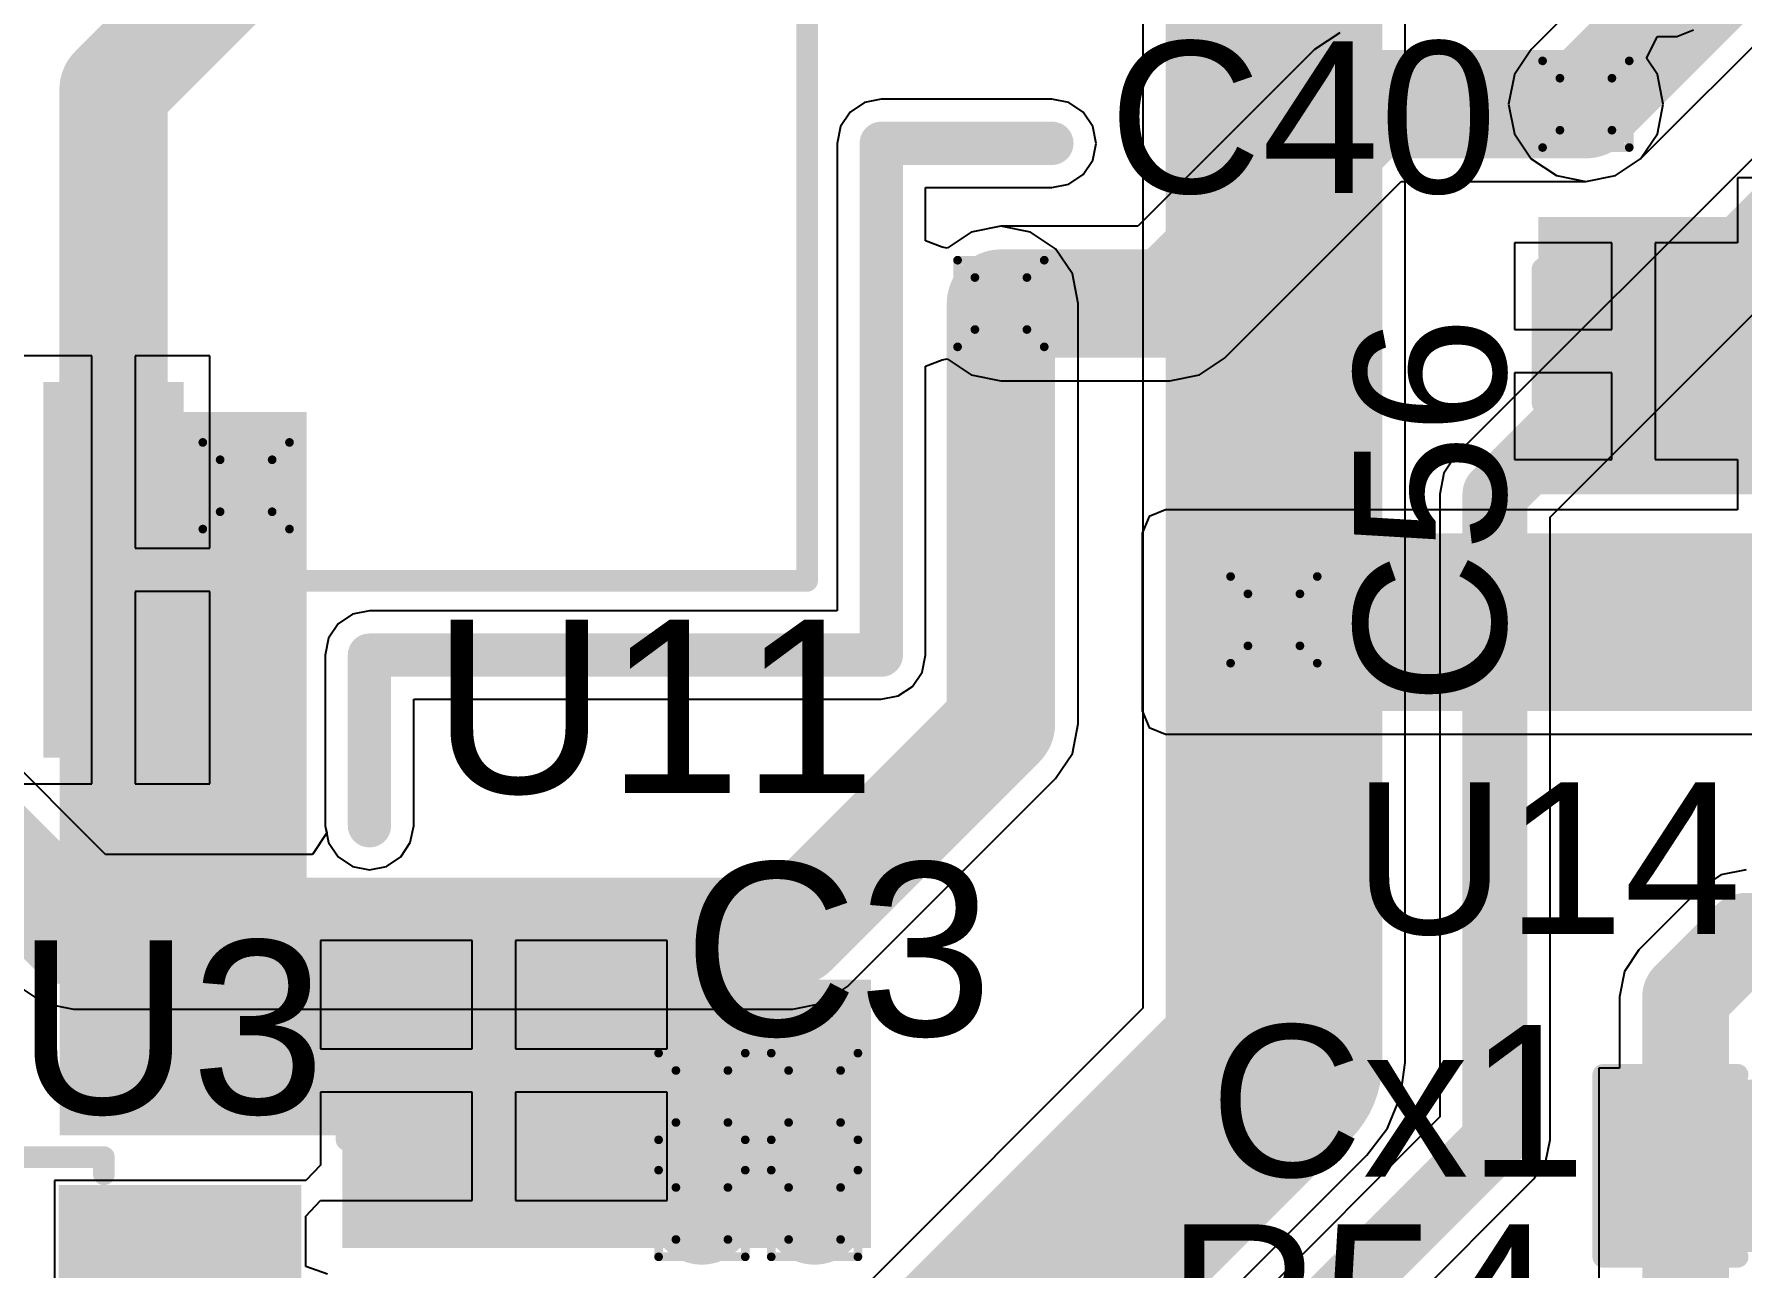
# Model space of a CAD drawing. Header units: inches. Extents: x -0.3 to 9.9, y -0.4 to 5.
# Drawn here: x 1.0019 to 1.396, y 0.6325 to 0.9172 of the extents above; entities that cross this region are included whole.
import ezdxf

# ---------------------------------------------------------------- set-up
doc = ezdxf.new("R2010")
doc.units = ezdxf.units.IN
doc.header["$MEASUREMENT"] = 0
for name, color, linetype in [('Bottom Layer', 5, 'Continuous'), ('Bottom Solder', 6, 'Continuous'), ('Drill Drawing', 1, 'Continuous'), ('Keep-Out Layer', 6, 'Continuous'), ('Top Layer', 1, 'Continuous'), ('Top Overlay', 2, 'Continuous'), ('Top Paste', 8, 'Continuous'), ('Top Solder', 216, 'Continuous'), ('Via Holes', 16, 'Continuous')]:
    doc.layers.add(name, color=color, linetype=linetype)
doc.styles.add('Arial', font='', dxfattribs={"height": 0.2})
doc.styles.get('Arial').set_extended_font_data('Arial')

# ---------------------------------------------------------------- blocks, each defined once
blk = doc.blocks.new('C___0603_5')
at = {"layer": 'Top Layer'}
for points in [[(-0.015, 0.0175), (-0.015, -0.0175), (-0.045, -0.0175), (-0.045, 0.0175)], [(0.045, 0.0175), (0.045, -0.0175), (0.015, -0.0175), (0.015, 0.0175)]]:
    blk.add_hatch(color=1, dxfattribs=at).paths.add_polyline_path(points)
at = {"layer": 'Top Paste'}
for points in [[(-0.015, 0.0175), (-0.015, -0.0175), (-0.045, -0.0175), (-0.045, 0.0175)], [(0.045, 0.0175), (0.045, -0.0175), (0.015, -0.0175), (0.015, 0.0175)]]:
    blk.add_hatch(color=8, dxfattribs=at).paths.add_polyline_path(points)
at = {"layer": 'Top Solder'}
for points in [[(-0.01264, 0.01986), (-0.01264, -0.01986), (-0.04736, -0.01986), (-0.04736, 0.01986)], [(0.04736, 0.01986), (0.04736, -0.01986), (0.01264, -0.01986), (0.01264, 0.01986)]]:
    blk.add_hatch(color=216, dxfattribs=at).paths.add_polyline_path(points)
at = {"layer": 'Top Overlay', "const_width": 0.005}
for points in [[(-0.049, 0.021), (-0.049, -0.021)], [(-0.049, 0.021), (-0.018, 0.021)], [(0.018, 0.021), (0.049, 0.021)], [(0.049, 0.021), (0.049, -0.021)], [(-0.049, -0.021), (-0.018, -0.021)], [(0.018, -0.021), (0.049, -0.021)]]:
    blk.add_lwpolyline(points, dxfattribs=at)
at = {"layer": 'Top Overlay', "const_width": 0.0025}
for points in [[(-0.05025, 0.021, 1), (-0.04775, 0.021, 1)], [(-0.05025, 0.021, 1), (-0.04775, 0.021, 1)], [(-0.01925, 0.021, 1), (-0.01675, 0.021, 1)], [(0.01675, 0.021, 1), (0.01925, 0.021, 1)], [(0.04775, 0.021, 1), (0.05025, 0.021, 1)], [(0.04775, 0.021, 1), (0.05025, 0.021, 1)], [(-0.05025, -0.021, 1), (-0.04775, -0.021, 1)], [(-0.05025, -0.021, 1), (-0.04775, -0.021, 1)], [(-0.01925, -0.021, 1), (-0.01675, -0.021, 1)], [(0.01675, -0.021, 1), (0.01925, -0.021, 1)], [(0.04775, -0.021, 1), (0.05025, -0.021, 1)], [(0.04775, -0.021, 1), (0.05025, -0.021, 1)]]:
    blk.add_lwpolyline(points, format="xyb", close=True, dxfattribs=at)
blk = doc.blocks.new('C___0603_28')
at = {"layer": 'Top Layer'}
for points in [[(-0.015, 0.0175), (-0.015, -0.0175), (-0.045, -0.0175), (-0.045, 0.0175)], [(0.045, 0.0175), (0.045, -0.0175), (0.015, -0.0175), (0.015, 0.0175)]]:
    blk.add_hatch(color=1, dxfattribs=at).paths.add_polyline_path(points)
at = {"layer": 'Top Paste'}
for points in [[(-0.015, 0.0175), (-0.015, -0.0175), (-0.045, -0.0175), (-0.045, 0.0175)], [(0.045, 0.0175), (0.045, -0.0175), (0.015, -0.0175), (0.015, 0.0175)]]:
    blk.add_hatch(color=8, dxfattribs=at).paths.add_polyline_path(points)
at = {"layer": 'Top Solder'}
for points in [[(-0.01264, 0.01986), (-0.01264, -0.01986), (-0.04736, -0.01986), (-0.04736, 0.01986)], [(0.04736, 0.01986), (0.04736, -0.01986), (0.01264, -0.01986), (0.01264, 0.01986)]]:
    blk.add_hatch(color=216, dxfattribs=at).paths.add_polyline_path(points)
at = {"layer": 'Top Overlay', "const_width": 0.005}
for points in [[(-0.049, 0.021), (-0.049, -0.021)], [(-0.018, 0.021), (-0.049, 0.021)], [(0.049, 0.021), (0.018, 0.021)], [(0.049, 0.021), (0.049, -0.021)], [(-0.018, -0.021), (-0.049, -0.021)], [(0.049, -0.021), (0.018, -0.021)]]:
    blk.add_lwpolyline(points, dxfattribs=at)
at = {"layer": 'Top Overlay', "const_width": 0.0025}
for points in [[(-0.05025, 0.021, 1), (-0.04775, 0.021, 1)], [(-0.05025, 0.021, 1), (-0.04775, 0.021, 1)], [(-0.01925, 0.021, 1), (-0.01675, 0.021, 1)], [(0.01675, 0.021, 1), (0.01925, 0.021, 1)], [(0.04775, 0.021, 1), (0.05025, 0.021, 1)], [(0.04775, 0.021, 1), (0.05025, 0.021, 1)], [(-0.05025, -0.021, 1), (-0.04775, -0.021, 1)], [(-0.05025, -0.021, 1), (-0.04775, -0.021, 1)], [(-0.01925, -0.021, 1), (-0.01675, -0.021, 1)], [(0.01675, -0.021, 1), (0.01925, -0.021, 1)], [(0.04775, -0.021, 1), (0.05025, -0.021, 1)], [(0.04775, -0.021, 1), (0.05025, -0.021, 1)]]:
    blk.add_lwpolyline(points, format="xyb", close=True, dxfattribs=at)
blk = doc.blocks.new('SIM7000A_35')
at = {"layer": 'Top Layer'}
blk.add_hatch(color=1, dxfattribs=at).paths.add_polyline_path([(-0.51181, -0.30276), (-0.43307, -0.30276), (-0.43307, -0.32717), (-0.51181, -0.32717)])
at = {"layer": 'Top Paste'}
blk.add_hatch(color=8, dxfattribs=at).paths.add_polyline_path([(-0.51181, -0.30276), (-0.43307, -0.30276), (-0.43307, -0.32717), (-0.51181, -0.32717)])
at = {"layer": 'Top Solder'}
blk.add_hatch(color=216, dxfattribs=at).paths.add_polyline_path([(-0.51581, -0.29876), (-0.42907, -0.29876), (-0.42907, -0.33117), (-0.51581, -0.33117)])
at = {"layer": 'Keep-Out Layer', "const_width": 0.01}
for points in [[(-0.5315, -0.37402), (-0.49213, -0.37402)], [(-0.49213, -0.37402), (-0.49213, -0.49213)], [(-0.49213, -0.49213), (-0.37402, -0.49213)], [(-0.37402, -0.49213), (-0.37402, -0.5315)]]:
    blk.add_lwpolyline(points, dxfattribs=at)
at = {"layer": 'Keep-Out Layer', "const_width": 0.005}
for points in [[(-0.534, -0.37402, 1), (-0.529, -0.37402, 1)], [(-0.49463, -0.37402, 1), (-0.48963, -0.37402, 1)], [(-0.49463, -0.37402, 1), (-0.48963, -0.37402, 1)], [(-0.49463, -0.49213, 1), (-0.48963, -0.49213, 1)], [(-0.49463, -0.49213, 1), (-0.48963, -0.49213, 1)], [(-0.37652, -0.49213, 1), (-0.37152, -0.49213, 1)], [(-0.37652, -0.49213, 1), (-0.37152, -0.49213, 1)], [(-0.37652, -0.5315, 1), (-0.37152, -0.5315, 1)]]:
    blk.add_lwpolyline(points, format="xyb", close=True, dxfattribs=at)
at = {"layer": 'Top Overlay', "const_width": 0.005}
for points in [[(-0.475, -0.341), (-0.475, -0.475)], [(-0.475, -0.475), (-0.342, -0.475)]]:
    blk.add_lwpolyline(points, dxfattribs=at)
at = {"layer": 'Top Overlay', "const_width": 0.0025}
for points in [[(-0.47625, -0.341, 1), (-0.47375, -0.341, 1)], [(-0.47625, -0.475, 1), (-0.47375, -0.475, 1)], [(-0.47625, -0.475, 1), (-0.47375, -0.475, 1)]]:
    blk.add_lwpolyline(points, format="xyb", close=True, dxfattribs=at)
blk = doc.blocks.new('C___0805_44')
at = {"layer": 'Top Layer'}
for points in [[(-0.06, 0.03), (-0.02, 0.03), (-0.02, -0.03), (-0.06, -0.03)], [(0.02, 0.03), (0.06, 0.03), (0.06, -0.03), (0.02, -0.03)]]:
    blk.add_hatch(color=1, dxfattribs=at).paths.add_polyline_path(points)
at = {"layer": 'Top Paste'}
for points in [[(-0.06, 0.03), (-0.02, 0.03), (-0.02, -0.03), (-0.06, -0.03)], [(0.02, 0.03), (0.06, 0.03), (0.06, -0.03), (0.02, -0.03)]]:
    blk.add_hatch(color=8, dxfattribs=at).paths.add_polyline_path(points)
at = {"layer": 'Top Solder'}
for points in [[(-0.06276, 0.03276), (-0.01724, 0.03276), (-0.01724, -0.03276), (-0.06276, -0.03276)], [(0.01724, 0.03276), (0.06276, 0.03276), (0.06276, -0.03276), (0.01724, -0.03276)]]:
    blk.add_hatch(color=216, dxfattribs=at).paths.add_polyline_path(points)
at = {"layer": 'Top Overlay', "const_width": 0.005}
for points in [[(-0.064, -0.034), (-0.064, 0.034)], [(-0.024, 0.034), (-0.064, 0.034)], [(0.064, 0.034), (0.024, 0.034)], [(0.064, -0.034), (0.064, 0.034)], [(-0.024, -0.034), (-0.064, -0.034)], [(0.064, -0.034), (0.024, -0.034)]]:
    blk.add_lwpolyline(points, dxfattribs=at)
at = {"layer": 'Top Overlay', "const_width": 0.0025}
for points in [[(-0.06525, 0.034, 1), (-0.06275, 0.034, 1)], [(-0.06525, 0.034, 1), (-0.06275, 0.034, 1)], [(-0.02525, 0.034, 1), (-0.02275, 0.034, 1)], [(0.02275, 0.034, 1), (0.02525, 0.034, 1)], [(0.06275, 0.034, 1), (0.06525, 0.034, 1)], [(0.06275, 0.034, 1), (0.06525, 0.034, 1)], [(-0.06525, -0.034, 1), (-0.06275, -0.034, 1)], [(-0.06525, -0.034, 1), (-0.06275, -0.034, 1)], [(-0.02525, -0.034, 1), (-0.02275, -0.034, 1)], [(0.02275, -0.034, 1), (0.02525, -0.034, 1)], [(0.06275, -0.034, 1), (0.06525, -0.034, 1)], [(0.06275, -0.034, 1), (0.06525, -0.034, 1)]]:
    blk.add_lwpolyline(points, format="xyb", close=True, dxfattribs=at)
blk = doc.blocks.new('SOT_23_6_57')
at = {"layer": 'Top Layer'}
for points in [[(-0.07559, 0.04961), (-0.02756, 0.04961), (-0.02756, 0.0252), (-0.07559, 0.0252)], [(0.02756, 0.04961), (0.07559, 0.04961), (0.07559, 0.0252), (0.02756, 0.0252)], [(-0.07559, 0.0122), (-0.02756, 0.0122), (-0.02756, -0.0122), (-0.07559, -0.0122)], [(0.02756, 0.0122), (0.07559, 0.0122), (0.07559, -0.0122), (0.02756, -0.0122)], [(-0.07559, -0.0252), (-0.02756, -0.0252), (-0.02756, -0.04961), (-0.07559, -0.04961)], [(0.02756, -0.0252), (0.07559, -0.0252), (0.07559, -0.04961), (0.02756, -0.04961)]]:
    blk.add_hatch(color=1, dxfattribs=at).paths.add_polyline_path(points)
at = {"layer": 'Top Paste'}
for points in [[(-0.07559, 0.04961), (-0.02756, 0.04961), (-0.02756, 0.0252), (-0.07559, 0.0252)], [(0.02756, 0.04961), (0.07559, 0.04961), (0.07559, 0.0252), (0.02756, 0.0252)], [(-0.07559, 0.0122), (-0.02756, 0.0122), (-0.02756, -0.0122), (-0.07559, -0.0122)], [(0.02756, 0.0122), (0.07559, 0.0122), (0.07559, -0.0122), (0.02756, -0.0122)], [(-0.07559, -0.0252), (-0.02756, -0.0252), (-0.02756, -0.04961), (-0.07559, -0.04961)], [(0.02756, -0.0252), (0.07559, -0.0252), (0.07559, -0.04961), (0.02756, -0.04961)]]:
    blk.add_hatch(color=8, dxfattribs=at).paths.add_polyline_path(points)
at = {"layer": 'Top Solder'}
for points in [[(-0.07959, 0.05361), (-0.02356, 0.05361), (-0.02356, 0.0212), (-0.07959, 0.0212)], [(0.02356, 0.05361), (0.07959, 0.05361), (0.07959, 0.0212), (0.02356, 0.0212)], [(-0.07959, 0.0162), (-0.02356, 0.0162), (-0.02356, -0.0162), (-0.07959, -0.0162)], [(0.02356, 0.0162), (0.07959, 0.0162), (0.07959, -0.0162), (0.02356, -0.0162)], [(-0.07959, -0.0212), (-0.02356, -0.0212), (-0.02356, -0.05361), (-0.07959, -0.05361)], [(0.02356, -0.0212), (0.07959, -0.0212), (0.07959, -0.05361), (0.02356, -0.05361)]]:
    blk.add_hatch(color=216, dxfattribs=at).paths.add_polyline_path(points)
at = {"layer": 'Top Overlay', "const_width": 0.005}
for points in [[(-0.035, 0.06), (0.034, 0.06)], [(-0.035, 0.05606), (-0.035, 0.06)], [(0.034, 0.05606), (0.034, 0.06)], [(-0.086, 0.043), (-0.081, 0.038)], [(-0.086, 0.033), (-0.086, 0.043)], [(-0.086, 0.033), (-0.081, 0.038)], [(-0.035, -0.06), (-0.035, -0.05606)], [(0.034, -0.06), (0.034, -0.05606)], [(-0.035, -0.06), (0.034, -0.06)]]:
    blk.add_lwpolyline(points, dxfattribs=at)
at = {"layer": 'Top Overlay', "const_width": 0.0025}
for points in [[(-0.03625, 0.06, 1), (-0.03375, 0.06, 1)], [(-0.03625, 0.06, 1), (-0.03375, 0.06, 1)], [(0.03275, 0.06, 1), (0.03525, 0.06, 1)], [(0.03275, 0.06, 1), (0.03525, 0.06, 1)], [(-0.03625, 0.05606, 1), (-0.03375, 0.05606, 1)], [(0.03275, 0.05606, 1), (0.03525, 0.05606, 1)], [(-0.08725, 0.043, 1), (-0.08475, 0.043, 1)], [(-0.08725, 0.043, 1), (-0.08475, 0.043, 1)], [(-0.08225, 0.038, 1), (-0.07975, 0.038, 1)], [(-0.08225, 0.038, 1), (-0.07975, 0.038, 1)], [(-0.08725, 0.033, 1), (-0.08475, 0.033, 1)], [(-0.08725, 0.033, 1), (-0.08475, 0.033, 1)], [(-0.03625, -0.05606, 1), (-0.03375, -0.05606, 1)], [(0.03275, -0.05606, 1), (0.03525, -0.05606, 1)], [(-0.03625, -0.06, 1), (-0.03375, -0.06, 1)], [(-0.03625, -0.06, 1), (-0.03375, -0.06, 1)], [(0.03275, -0.06, 1), (0.03525, -0.06, 1)], [(0.03275, -0.06, 1), (0.03525, -0.06, 1)]]:
    blk.add_lwpolyline(points, format="xyb", close=True, dxfattribs=at)

msp = doc.modelspace()

# ---------------------------------------------------------------- hatches: boundary and pattern name
at = {"layer": 'Bottom Layer'}
h = msp.add_hatch(color=5, dxfattribs=at)
edge = h.paths.add_edge_path()
edge.add_arc((1.36, 0.901), 0.01181, 0, 360)
h = msp.add_hatch(color=5, dxfattribs=at)
edge = h.paths.add_edge_path()
edge.add_arc((1.225, 0.855), 0.01181, 0, 360)
h = msp.add_hatch(color=5, dxfattribs=at)
edge = h.paths.add_edge_path()
edge.add_arc((1.05082, 0.81295), 0.01181, 0, 360)
h = msp.add_hatch(color=5, dxfattribs=at)
edge = h.paths.add_edge_path()
edge.add_arc((1.288, 0.782), 0.01181, 0, 360)
h = msp.add_hatch(color=5, dxfattribs=at)
edge = h.paths.add_edge_path()
edge.add_arc((1.156, 0.672), 0.01181, 0, 360)
h = msp.add_hatch(color=5, dxfattribs=at)
edge = h.paths.add_edge_path()
edge.add_arc((1.182, 0.672), 0.01181, 0, 360)
h = msp.add_hatch(color=5, dxfattribs=at)
edge = h.paths.add_edge_path()
edge.add_arc((1.156, 0.645), 0.01181, 0, 360)
h = msp.add_hatch(color=5, dxfattribs=at)
edge = h.paths.add_edge_path()
edge.add_arc((1.182, 0.645), 0.01181, 0, 360)
at = {"layer": 'Bottom Solder'}
h = msp.add_hatch(color=6, dxfattribs=at)
edge = h.paths.add_edge_path()
edge.add_arc((1.36, 0.901), 0.00591, 0, 360)
h = msp.add_hatch(color=6, dxfattribs=at)
edge = h.paths.add_edge_path()
edge.add_arc((1.225, 0.855), 0.00591, 0, 360)
h = msp.add_hatch(color=6, dxfattribs=at)
edge = h.paths.add_edge_path()
edge.add_arc((1.05082, 0.81295), 0.00591, 0, 360)
h = msp.add_hatch(color=6, dxfattribs=at)
edge = h.paths.add_edge_path()
edge.add_arc((1.288, 0.782), 0.00591, 0, 360)
h = msp.add_hatch(color=6, dxfattribs=at)
edge = h.paths.add_edge_path()
edge.add_arc((1.156, 0.672), 0.00591, 0, 360)
h = msp.add_hatch(color=6, dxfattribs=at)
edge = h.paths.add_edge_path()
edge.add_arc((1.182, 0.672), 0.00591, 0, 360)
h = msp.add_hatch(color=6, dxfattribs=at)
edge = h.paths.add_edge_path()
edge.add_arc((1.156, 0.645), 0.00591, 0, 360)
h = msp.add_hatch(color=6, dxfattribs=at)
edge = h.paths.add_edge_path()
edge.add_arc((1.182, 0.645), 0.00591, 0, 360)
at = {"layer": 'Top Layer'}
h = msp.add_hatch(color=1, dxfattribs=at)
edge = h.paths.add_edge_path()
edge.add_arc((1.36, 0.901), 0.01181, 0, 360)
for points in [[(1.349, 0.811), (1.446, 0.811), (1.446, 0.875), (1.349, 0.875)], [(1.00782, 0.663), (1.06482, 0.663), (1.06482, 0.82995), (1.00782, 0.82995)], [(1.263, 0.761), (1.428, 0.761), (1.428, 0.802), (1.263, 0.802)], [(1.008, 0.663), (1.11569, 0.663), (1.11569, 0.699), (1.008, 0.699)], [(1.195, 0.699), (1.073, 0.699), (1.073, 0.637), (1.195, 0.637)]]:
    msp.add_hatch(color=1, dxfattribs=at).paths.add_polyline_path(points)
h = msp.add_hatch(color=1, dxfattribs=at)
edge = h.paths.add_edge_path()
edge.add_arc((1.225, 0.855), 0.01181, 0, 360)
h = msp.add_hatch(color=1, dxfattribs=at)
edge = h.paths.add_edge_path()
edge.add_arc((1.05082, 0.81295), 0.01181, 0, 360)
h = msp.add_hatch(color=1, dxfattribs=at)
edge = h.paths.add_edge_path()
edge.add_arc((1.288, 0.782), 0.01181, 0, 360)
h = msp.add_hatch(color=1, dxfattribs=at)
edge = h.paths.add_edge_path()
edge.add_arc((1.156, 0.672), 0.01181, 0, 360)
h = msp.add_hatch(color=1, dxfattribs=at)
edge = h.paths.add_edge_path()
edge.add_arc((1.182, 0.672), 0.01181, 0, 360)
h = msp.add_hatch(color=1, dxfattribs=at)
edge = h.paths.add_edge_path()
edge.add_arc((1.156, 0.645), 0.01181, 0, 360)
h = msp.add_hatch(color=1, dxfattribs=at)
edge = h.paths.add_edge_path()
edge.add_arc((1.182, 0.645), 0.01181, 0, 360)
at = {"layer": 'Top Solder'}
h = msp.add_hatch(color=216, dxfattribs=at)
edge = h.paths.add_edge_path()
edge.add_arc((1.36, 0.901), 0.00591, 0, 360)
h = msp.add_hatch(color=216, dxfattribs=at)
edge = h.paths.add_edge_path()
edge.add_arc((1.225, 0.855), 0.00591, 0, 360)
h = msp.add_hatch(color=216, dxfattribs=at)
edge = h.paths.add_edge_path()
edge.add_arc((1.05082, 0.81295), 0.00591, 0, 360)
h = msp.add_hatch(color=216, dxfattribs=at)
edge = h.paths.add_edge_path()
edge.add_arc((1.288, 0.782), 0.00591, 0, 360)
h = msp.add_hatch(color=216, dxfattribs=at)
edge = h.paths.add_edge_path()
edge.add_arc((1.156, 0.672), 0.00591, 0, 360)
h = msp.add_hatch(color=216, dxfattribs=at)
edge = h.paths.add_edge_path()
edge.add_arc((1.182, 0.672), 0.00591, 0, 360)
h = msp.add_hatch(color=216, dxfattribs=at)
edge = h.paths.add_edge_path()
edge.add_arc((1.156, 0.645), 0.00591, 0, 360)
h = msp.add_hatch(color=216, dxfattribs=at)
edge = h.paths.add_edge_path()
edge.add_arc((1.182, 0.645), 0.00591, 0, 360)
at = {"layer": 'Via Holes'}
h = msp.add_hatch(color=7, dxfattribs=at)
edge = h.paths.add_edge_path()
edge.add_arc((1.36, 0.901), 0.00591, 0, 360)
h = msp.add_hatch(color=7, dxfattribs=at)
edge = h.paths.add_edge_path()
edge.add_arc((1.225, 0.855), 0.00591, 0, 360)
h = msp.add_hatch(color=7, dxfattribs=at)
edge = h.paths.add_edge_path()
edge.add_arc((1.05082, 0.81295), 0.00591, 0, 360)
h = msp.add_hatch(color=7, dxfattribs=at)
edge = h.paths.add_edge_path()
edge.add_arc((1.288, 0.782), 0.00591, 0, 360)
h = msp.add_hatch(color=7, dxfattribs=at)
edge = h.paths.add_edge_path()
edge.add_arc((1.156, 0.672), 0.00591, 0, 360)
h = msp.add_hatch(color=7, dxfattribs=at)
edge = h.paths.add_edge_path()
edge.add_arc((1.182, 0.672), 0.00591, 0, 360)
h = msp.add_hatch(color=7, dxfattribs=at)
edge = h.paths.add_edge_path()
edge.add_arc((1.156, 0.645), 0.00591, 0, 360)
h = msp.add_hatch(color=7, dxfattribs=at)
edge = h.paths.add_edge_path()
edge.add_arc((1.182, 0.645), 0.00591, 0, 360)

# ---------------------------------------------------------------- linework, layer by layer
at = {"layer": 'Bottom Layer'}
for p, q in [((1.48538, 1.05162), (1.34738, 0.91362)), ((1.37262, 0.88838), (1.50539, 1.02116)), ((1.51699, 1.00701), (1.32999, 0.82001)), ((1.35174, 0.80572), (1.53128, 0.98526)), ((1.01839, 0.72784), (0.76162, 0.98462)), ((1.25774, 0.975), (1.25774, 0.782)), ((1.31826, 0.782), (1.31826, 0.96247)), ((1.34738, 0.91362), (1.34352, 0.90783)), ((1.34352, 0.90783), (1.34216, 0.901)), ((1.19018, 0.89918), (1.18797, 0.89587)), ((1.19349, 0.90139), (1.19018, 0.89918)), ((1.19739, 0.90217), (1.19349, 0.90139)), ((1.23676, 0.90217), (1.19739, 0.90217)), ((1.24066, 0.90139), (1.23676, 0.90217)), ((1.24397, 0.89918), (1.24066, 0.90139)), ((1.24618, 0.89587), (1.24397, 0.89918)), ((1.34216, 0.901), (1.34352, 0.89417)), ((1.18797, 0.89587), (1.18719, 0.89197)), ((1.24696, 0.89197), (1.24618, 0.89587)), ((1.18719, 0.89197), (1.18719, 0.78406)), ((1.24618, 0.88807), (1.24696, 0.89197)), ((1.34352, 0.89417), (1.34738, 0.88838)), ((1.24397, 0.88476), (1.24618, 0.88807)), ((1.34738, 0.88838), (1.35317, 0.88452)), ((1.36683, 0.88452), (1.37262, 0.88838)), ((1.24066, 0.88255), (1.24397, 0.88476)), ((1.35317, 0.88452), (1.36, 0.88316)), ((1.36, 0.88316), (1.36683, 0.88452)), ((1.20759, 0.86944), (1.20759, 0.88178)), ((1.20759, 0.88178), (1.23676, 0.88178)), ((1.23676, 0.88178), (1.24066, 0.88255)), ((1.21817, 0.87148), (1.21259, 0.86775)), ((1.225, 0.87284), (1.21817, 0.87148)), ((1.23183, 0.87148), (1.225, 0.87284)), ((1.23762, 0.86762), (1.23183, 0.87148)), ((1.21141, 0.86799), (1.20759, 0.86944)), ((1.21259, 0.86775), (1.21141, 0.86799)), ((1.24148, 0.86183), (1.23762, 0.86762)), ((1.24284, 0.855), (1.24148, 0.86183)), ((1.24284, 0.758), (1.24284, 0.855)), ((1.32999, 0.82001), (1.32723, 0.81588)), ((1.32723, 0.81588), (1.32626, 0.811)), ((1.32626, 0.811), (1.32626, 0.66728)), ((1.35174, 0.662), (1.35174, 0.80572)), ((1.07207, 0.78107), (1.06986, 0.77776)), ((1.07538, 0.78328), (1.07207, 0.78107)), ((1.07928, 0.78406), (1.07538, 0.78328)), ((1.18719, 0.78406), (1.07928, 0.78406)), ((1.25774, 0.782), (1.25774, 0.69236)), ((1.31826, 0.67983), (1.31826, 0.782)), ((1.06986, 0.77776), (1.06908, 0.77386)), ((1.06908, 0.77386), (1.06908, 0.73449)), ((1.24148, 0.75117), (1.24284, 0.758)), ((1.24284, 0.758), (1.24284, 0.758)), ((1.23762, 0.74538), (1.24148, 0.75117)), ((1.18962, 0.69738), (1.23762, 0.74538)), ((1.23762, 0.74538), (1.23762, 0.74538)), ((1.06908, 0.73449), (1.06941, 0.73284)), ((1.06941, 0.73284), (1.06614, 0.72784)), ((1.06614, 0.72784), (1.01839, 0.72784)), ((0.99838, 0.69738), (1.00417, 0.69352)), ((1.18383, 0.69352), (1.18962, 0.69738)), ((1.00417, 0.69352), (1.011, 0.69216)), ((1.011, 0.69216), (1.011, 0.69216)), ((1.011, 0.69216), (1.177, 0.69216)), ((1.177, 0.69216), (1.18383, 0.69352)), ((1.25774, 0.69236), (1.18941, 0.62403)), ((1.31723, 0.67199), (1.31826, 0.67983)), ((1.31421, 0.6647), (1.31723, 0.67199)), ((1.32626, 0.66728), (1.1859, 0.52692)), ((1.3094, 0.65843), (1.31421, 0.6647)), ((1.21957, 0.5686), (1.3094, 0.65843)), ((1.3094, 0.65843), (1.3094, 0.65843)), ((1.35077, 0.65712), (1.35174, 0.662)), ((1.34801, 0.65299), (1.35077, 0.65712)), ((1.20392, 0.5089), (1.34801, 0.65299))]:
    msp.add_line(p, q, dxfattribs=at)
for points, const_width in [([(1.36, 0.901), (1.498, 1.039)], 0.025), ([(1.339, 0.811), (1.526, 0.998)], 0.015), ([(1.288, 0.782), (1.288, 0.975)], 0.05), ([(0.749, 0.972), (1.011, 0.71)], 0.025), ([(1.225, 0.758), (1.225, 0.855)], 0.025), ([(1.339, 0.662), (1.339, 0.811)], 0.015), ([(1.288, 0.67983), (1.288, 0.782)], 0.05), ([(1.177, 0.71), (1.225, 0.758)], 0.025), ([(1.011, 0.71), (1.177, 0.71)], 0.025), ([(1.19817, 0.59), (1.288, 0.67983)], 0.05), ([(1.187, 0.51), (1.339, 0.662)], 0.015)]:
    msp.add_lwpolyline(points, dxfattribs=dict(at, const_width=const_width))
for points, const_width in [([(1.35375, 0.901, 1), (1.36625, 0.901, 1)], 0.0125), ([(1.21875, 0.855, 1), (1.23125, 0.855, 1)], 0.0125), ([(1.33525, 0.811, 1), (1.34275, 0.811, 1)], 0.0075), ([(1.33525, 0.811, 1), (1.34275, 0.811, 1)], 0.0075), ([(1.2755, 0.782, 1), (1.3005, 0.782, 1)], 0.025), ([(1.2755, 0.782, 1), (1.3005, 0.782, 1)], 0.025), ([(1.21875, 0.758, 1), (1.23125, 0.758, 1)], 0.0125), ([(1.21875, 0.758, 1), (1.23125, 0.758, 1)], 0.0125), ([(1.00475, 0.71, 1), (1.01725, 0.71, 1)], 0.0125), ([(1.00475, 0.71, 1), (1.01725, 0.71, 1)], 0.0125), ([(1.17075, 0.71, 1), (1.18325, 0.71, 1)], 0.0125), ([(1.17075, 0.71, 1), (1.18325, 0.71, 1)], 0.0125), ([(1.2755, 0.67983, 1), (1.3005, 0.67983, 1)], 0.025), ([(1.2755, 0.67983, 1), (1.3005, 0.67983, 1)], 0.025), ([(1.33525, 0.662, 1), (1.34275, 0.662, 1)], 0.0075), ([(1.33525, 0.662, 1), (1.34275, 0.662, 1)], 0.0075)]:
    msp.add_lwpolyline(points, format="xyb", close=True, dxfattribs=dict(at, const_width=const_width))
at = {"layer": 'Drill Drawing', "const_width": 0.002}
for points in [[(1.35, 0.911), (1.37, 0.911)], [(1.35, 0.891), (1.35, 0.911)], [(1.37, 0.891), (1.37, 0.911)], [(1.354, 0.907), (1.366, 0.907)], [(1.354, 0.895), (1.354, 0.907)], [(1.366, 0.895), (1.366, 0.907)], [(1.354, 0.895), (1.366, 0.895)], [(1.35, 0.891), (1.37, 0.891)], [(1.215, 0.865), (1.235, 0.865)], [(1.215, 0.845), (1.215, 0.865)], [(1.235, 0.845), (1.235, 0.865)], [(1.219, 0.861), (1.231, 0.861)], [(1.219, 0.849), (1.219, 0.861)], [(1.231, 0.849), (1.231, 0.861)], [(1.219, 0.849), (1.231, 0.849)], [(1.215, 0.845), (1.235, 0.845)], [(1.04082, 0.82295), (1.06082, 0.82295)], [(1.04082, 0.80295), (1.04082, 0.82295)], [(1.06082, 0.80295), (1.06082, 0.82295)], [(1.04482, 0.81895), (1.05682, 0.81895)], [(1.04482, 0.80695), (1.04482, 0.81895)], [(1.05682, 0.80695), (1.05682, 0.81895)], [(1.04482, 0.80695), (1.05682, 0.80695)], [(1.04082, 0.80295), (1.06082, 0.80295)], [(1.278, 0.792), (1.298, 0.792)], [(1.278, 0.772), (1.278, 0.792)], [(1.298, 0.772), (1.298, 0.792)], [(1.282, 0.788), (1.294, 0.788)], [(1.282, 0.776), (1.282, 0.788)], [(1.294, 0.776), (1.294, 0.788)], [(1.282, 0.776), (1.294, 0.776)], [(1.278, 0.772), (1.298, 0.772)], [(1.146, 0.682), (1.166, 0.682)], [(1.146, 0.662), (1.146, 0.682)], [(1.166, 0.662), (1.166, 0.682)], [(1.172, 0.682), (1.192, 0.682)], [(1.172, 0.662), (1.172, 0.682)], [(1.192, 0.662), (1.192, 0.682)], [(1.15, 0.678), (1.162, 0.678)], [(1.15, 0.666), (1.15, 0.678)], [(1.162, 0.666), (1.162, 0.678)], [(1.176, 0.678), (1.188, 0.678)], [(1.176, 0.666), (1.176, 0.678)], [(1.188, 0.666), (1.188, 0.678)], [(1.15, 0.666), (1.162, 0.666)], [(1.176, 0.666), (1.188, 0.666)], [(1.146, 0.662), (1.166, 0.662)], [(1.172, 0.662), (1.192, 0.662)], [(1.146, 0.655), (1.166, 0.655)], [(1.146, 0.635), (1.146, 0.655)], [(1.166, 0.635), (1.166, 0.655)], [(1.172, 0.655), (1.192, 0.655)], [(1.172, 0.635), (1.172, 0.655)], [(1.192, 0.635), (1.192, 0.655)], [(1.15, 0.651), (1.162, 0.651)], [(1.15, 0.639), (1.15, 0.651)], [(1.162, 0.639), (1.162, 0.651)], [(1.176, 0.651), (1.188, 0.651)], [(1.176, 0.639), (1.176, 0.651)], [(1.188, 0.639), (1.188, 0.651)], [(1.15, 0.639), (1.162, 0.639)], [(1.176, 0.639), (1.188, 0.639)], [(1.146, 0.635), (1.166, 0.635)], [(1.172, 0.635), (1.192, 0.635)]]:
    msp.add_lwpolyline(points, dxfattribs=at)
at = {"layer": 'Drill Drawing', "const_width": 0.001}
for points in [[(1.3495, 0.911, 1), (1.3505, 0.911, 1)], [(1.3495, 0.911, 1), (1.3505, 0.911, 1)], [(1.3695, 0.911, 1), (1.3705, 0.911, 1)], [(1.3695, 0.911, 1), (1.3705, 0.911, 1)], [(1.3535, 0.907, 1), (1.3545, 0.907, 1)], [(1.3535, 0.907, 1), (1.3545, 0.907, 1)], [(1.3655, 0.907, 1), (1.3665, 0.907, 1)], [(1.3655, 0.907, 1), (1.3665, 0.907, 1)], [(1.3535, 0.895, 1), (1.3545, 0.895, 1)], [(1.3535, 0.895, 1), (1.3545, 0.895, 1)], [(1.3655, 0.895, 1), (1.3665, 0.895, 1)], [(1.3655, 0.895, 1), (1.3665, 0.895, 1)], [(1.3495, 0.891, 1), (1.3505, 0.891, 1)], [(1.3495, 0.891, 1), (1.3505, 0.891, 1)], [(1.3695, 0.891, 1), (1.3705, 0.891, 1)], [(1.3695, 0.891, 1), (1.3705, 0.891, 1)], [(1.2145, 0.865, 1), (1.2155, 0.865, 1)], [(1.2145, 0.865, 1), (1.2155, 0.865, 1)], [(1.2345, 0.865, 1), (1.2355, 0.865, 1)], [(1.2345, 0.865, 1), (1.2355, 0.865, 1)], [(1.2185, 0.861, 1), (1.2195, 0.861, 1)], [(1.2185, 0.861, 1), (1.2195, 0.861, 1)], [(1.2305, 0.861, 1), (1.2315, 0.861, 1)], [(1.2305, 0.861, 1), (1.2315, 0.861, 1)], [(1.2185, 0.849, 1), (1.2195, 0.849, 1)], [(1.2185, 0.849, 1), (1.2195, 0.849, 1)], [(1.2305, 0.849, 1), (1.2315, 0.849, 1)], [(1.2305, 0.849, 1), (1.2315, 0.849, 1)], [(1.2145, 0.845, 1), (1.2155, 0.845, 1)], [(1.2145, 0.845, 1), (1.2155, 0.845, 1)], [(1.2345, 0.845, 1), (1.2355, 0.845, 1)], [(1.2345, 0.845, 1), (1.2355, 0.845, 1)], [(1.04032, 0.82295, 1), (1.04132, 0.82295, 1)], [(1.04032, 0.82295, 1), (1.04132, 0.82295, 1)], [(1.06032, 0.82295, 1), (1.06132, 0.82295, 1)], [(1.06032, 0.82295, 1), (1.06132, 0.82295, 1)], [(1.04432, 0.81895, 1), (1.04532, 0.81895, 1)], [(1.04432, 0.81895, 1), (1.04532, 0.81895, 1)], [(1.05632, 0.81895, 1), (1.05732, 0.81895, 1)], [(1.05632, 0.81895, 1), (1.05732, 0.81895, 1)], [(1.04432, 0.80695, 1), (1.04532, 0.80695, 1)], [(1.04432, 0.80695, 1), (1.04532, 0.80695, 1)], [(1.05632, 0.80695, 1), (1.05732, 0.80695, 1)], [(1.05632, 0.80695, 1), (1.05732, 0.80695, 1)], [(1.04032, 0.80295, 1), (1.04132, 0.80295, 1)], [(1.04032, 0.80295, 1), (1.04132, 0.80295, 1)], [(1.06032, 0.80295, 1), (1.06132, 0.80295, 1)], [(1.06032, 0.80295, 1), (1.06132, 0.80295, 1)], [(1.2775, 0.792, 1), (1.2785, 0.792, 1)], [(1.2775, 0.792, 1), (1.2785, 0.792, 1)], [(1.2975, 0.792, 1), (1.2985, 0.792, 1)], [(1.2975, 0.792, 1), (1.2985, 0.792, 1)], [(1.2815, 0.788, 1), (1.2825, 0.788, 1)], [(1.2815, 0.788, 1), (1.2825, 0.788, 1)], [(1.2935, 0.788, 1), (1.2945, 0.788, 1)], [(1.2935, 0.788, 1), (1.2945, 0.788, 1)], [(1.2815, 0.776, 1), (1.2825, 0.776, 1)], [(1.2815, 0.776, 1), (1.2825, 0.776, 1)], [(1.2935, 0.776, 1), (1.2945, 0.776, 1)], [(1.2935, 0.776, 1), (1.2945, 0.776, 1)], [(1.2775, 0.772, 1), (1.2785, 0.772, 1)], [(1.2775, 0.772, 1), (1.2785, 0.772, 1)], [(1.2975, 0.772, 1), (1.2985, 0.772, 1)], [(1.2975, 0.772, 1), (1.2985, 0.772, 1)], [(1.1455, 0.682, 1), (1.1465, 0.682, 1)], [(1.1455, 0.682, 1), (1.1465, 0.682, 1)], [(1.1655, 0.682, 1), (1.1665, 0.682, 1)], [(1.1655, 0.682, 1), (1.1665, 0.682, 1)], [(1.1715, 0.682, 1), (1.1725, 0.682, 1)], [(1.1715, 0.682, 1), (1.1725, 0.682, 1)], [(1.1915, 0.682, 1), (1.1925, 0.682, 1)], [(1.1915, 0.682, 1), (1.1925, 0.682, 1)], [(1.1495, 0.678, 1), (1.1505, 0.678, 1)], [(1.1495, 0.678, 1), (1.1505, 0.678, 1)], [(1.1615, 0.678, 1), (1.1625, 0.678, 1)], [(1.1615, 0.678, 1), (1.1625, 0.678, 1)], [(1.1755, 0.678, 1), (1.1765, 0.678, 1)], [(1.1755, 0.678, 1), (1.1765, 0.678, 1)], [(1.1875, 0.678, 1), (1.1885, 0.678, 1)], [(1.1875, 0.678, 1), (1.1885, 0.678, 1)], [(1.1495, 0.666, 1), (1.1505, 0.666, 1)], [(1.1495, 0.666, 1), (1.1505, 0.666, 1)], [(1.1615, 0.666, 1), (1.1625, 0.666, 1)], [(1.1615, 0.666, 1), (1.1625, 0.666, 1)], [(1.1755, 0.666, 1), (1.1765, 0.666, 1)], [(1.1755, 0.666, 1), (1.1765, 0.666, 1)], [(1.1875, 0.666, 1), (1.1885, 0.666, 1)], [(1.1875, 0.666, 1), (1.1885, 0.666, 1)], [(1.1455, 0.662, 1), (1.1465, 0.662, 1)], [(1.1455, 0.662, 1), (1.1465, 0.662, 1)], [(1.1655, 0.662, 1), (1.1665, 0.662, 1)], [(1.1655, 0.662, 1), (1.1665, 0.662, 1)], [(1.1715, 0.662, 1), (1.1725, 0.662, 1)], [(1.1715, 0.662, 1), (1.1725, 0.662, 1)], [(1.1915, 0.662, 1), (1.1925, 0.662, 1)], [(1.1915, 0.662, 1), (1.1925, 0.662, 1)], [(1.1455, 0.655, 1), (1.1465, 0.655, 1)], [(1.1455, 0.655, 1), (1.1465, 0.655, 1)], [(1.1655, 0.655, 1), (1.1665, 0.655, 1)], [(1.1655, 0.655, 1), (1.1665, 0.655, 1)], [(1.1715, 0.655, 1), (1.1725, 0.655, 1)], [(1.1715, 0.655, 1), (1.1725, 0.655, 1)], [(1.1915, 0.655, 1), (1.1925, 0.655, 1)], [(1.1915, 0.655, 1), (1.1925, 0.655, 1)], [(1.1495, 0.651, 1), (1.1505, 0.651, 1)], [(1.1495, 0.651, 1), (1.1505, 0.651, 1)], [(1.1615, 0.651, 1), (1.1625, 0.651, 1)], [(1.1615, 0.651, 1), (1.1625, 0.651, 1)], [(1.1755, 0.651, 1), (1.1765, 0.651, 1)], [(1.1755, 0.651, 1), (1.1765, 0.651, 1)], [(1.1875, 0.651, 1), (1.1885, 0.651, 1)], [(1.1875, 0.651, 1), (1.1885, 0.651, 1)], [(1.1495, 0.639, 1), (1.1505, 0.639, 1)], [(1.1495, 0.639, 1), (1.1505, 0.639, 1)], [(1.1615, 0.639, 1), (1.1625, 0.639, 1)], [(1.1615, 0.639, 1), (1.1625, 0.639, 1)], [(1.1755, 0.639, 1), (1.1765, 0.639, 1)], [(1.1755, 0.639, 1), (1.1765, 0.639, 1)], [(1.1875, 0.639, 1), (1.1885, 0.639, 1)], [(1.1875, 0.639, 1), (1.1885, 0.639, 1)], [(1.1455, 0.635, 1), (1.1465, 0.635, 1)], [(1.1455, 0.635, 1), (1.1465, 0.635, 1)], [(1.1655, 0.635, 1), (1.1665, 0.635, 1)], [(1.1655, 0.635, 1), (1.1665, 0.635, 1)], [(1.1715, 0.635, 1), (1.1725, 0.635, 1)], [(1.1715, 0.635, 1), (1.1725, 0.635, 1)], [(1.1915, 0.635, 1), (1.1925, 0.635, 1)], [(1.1915, 0.635, 1), (1.1925, 0.635, 1)]]:
    msp.add_lwpolyline(points, format="xyb", close=True, dxfattribs=at)
at = {"layer": 'Top Layer'}
for p, q in [((1.30317, 0.91748), (1.29738, 0.91362)), ((1.37397, 0.91159), (1.37648, 0.91659)), ((1.37648, 0.91659), (1.381, 0.91659)), ((1.381, 0.91659), (1.38483, 0.91817)), ((1.29738, 0.91362), (1.25661, 0.87284)), ((1.29738, 0.91362), (1.29738, 0.91362)), ((1.37648, 0.90783), (1.37397, 0.91159)), ((1.37784, 0.901), (1.37648, 0.90783)), ((1.19018, 0.89918), (1.18797, 0.89587)), ((1.19349, 0.90139), (1.19018, 0.89918)), ((1.19739, 0.90217), (1.19349, 0.90139)), ((1.23676, 0.90217), (1.19739, 0.90217)), ((1.24066, 0.90139), (1.23676, 0.90217)), ((1.24397, 0.89918), (1.24066, 0.90139)), ((1.24618, 0.89587), (1.24397, 0.89918)), ((1.37648, 0.89417), (1.37784, 0.901)), ((1.18797, 0.89587), (1.18719, 0.89197)), ((1.24696, 0.89197), (1.24618, 0.89587)), ((1.18719, 0.89197), (1.18719, 0.78406)), ((1.24618, 0.88807), (1.24696, 0.89197)), ((1.37262, 0.88838), (1.37648, 0.89417)), ((1.24397, 0.88476), (1.24618, 0.88807)), ((1.36683, 0.88452), (1.37262, 0.88838)), ((1.24066, 0.88255), (1.24397, 0.88476)), ((1.27662, 0.84238), (1.31739, 0.88316)), ((1.31739, 0.88316), (1.36, 0.88316)), ((1.36, 0.88316), (1.36683, 0.88452)), ((1.42, 0.884), (1.395, 0.884)), ((1.395, 0.884), (1.395, 0.869)), ((1.20759, 0.86944), (1.20759, 0.88178)), ((1.20759, 0.88178), (1.23676, 0.88178)), ((1.23676, 0.88178), (1.24066, 0.88255)), ((1.21817, 0.87148), (1.21259, 0.86775)), ((1.225, 0.87284), (1.21817, 0.87148)), ((1.25661, 0.87284), (1.225, 0.87284)), ((1.21141, 0.86799), (1.20759, 0.86944)), ((1.21259, 0.86775), (1.21141, 0.86799)), ((1.366, 0.869), (1.3435, 0.869)), ((1.3435, 0.869), (1.3435, 0.849)), ((1.366, 0.849), (1.366, 0.869)), ((1.395, 0.869), (1.376, 0.869)), ((1.376, 0.869), (1.376, 0.844)), ((1.3435, 0.849), (1.366, 0.849)), ((1.376, 0.844), (1.376, 0.819)), ((1.01522, 0.84292), (0.99899, 0.84292)), ((1.01522, 0.79355), (1.01522, 0.84292)), ((1.04243, 0.84292), (1.02522, 0.84292)), ((1.02522, 0.84292), (1.02522, 0.79855)), ((1.04243, 0.79855), (1.04243, 0.84292)), ((1.20759, 0.84056), (1.21141, 0.84201)), ((1.20759, 0.77386), (1.20759, 0.84056)), ((1.21141, 0.84201), (1.21259, 0.84225)), ((1.21259, 0.84225), (1.21817, 0.83852)), ((1.27083, 0.83852), (1.27662, 0.84238)), ((1.21817, 0.83852), (1.225, 0.83716)), ((1.225, 0.83716), (1.264, 0.83716)), ((1.264, 0.83716), (1.27083, 0.83852)), ((1.366, 0.839), (1.3435, 0.839)), ((1.3435, 0.839), (1.3435, 0.819)), ((1.366, 0.819), (1.366, 0.839)), ((1.3435, 0.819), (1.366, 0.819)), ((1.376, 0.819), (1.395, 0.819)), ((1.395, 0.819), (1.395, 0.80741)), ((1.25917, 0.80583), (1.25759, 0.802)), ((1.263, 0.80741), (1.25917, 0.80583)), ((1.395, 0.80741), (1.263, 0.80741)), ((1.25759, 0.802), (1.25759, 0.761)), ((1.02522, 0.79855), (1.04243, 0.79855)), ((1.01522, 0.74418), (1.01522, 0.79355)), ((1.04243, 0.78855), (1.02522, 0.78855)), ((1.02522, 0.78855), (1.02522, 0.74418)), ((1.04243, 0.74418), (1.04243, 0.78855)), ((1.07207, 0.78107), (1.06986, 0.77776)), ((1.07538, 0.78328), (1.07207, 0.78107)), ((1.07928, 0.78406), (1.07538, 0.78328)), ((1.18719, 0.78406), (1.07928, 0.78406)), ((1.06986, 0.77776), (1.06908, 0.77386)), ((1.06908, 0.77386), (1.06908, 0.73449)), ((1.20681, 0.76996), (1.20759, 0.77386)), ((1.2046, 0.76665), (1.20681, 0.76996)), ((1.20129, 0.76444), (1.2046, 0.76665)), ((1.08948, 0.73449), (1.08948, 0.76367)), ((1.08948, 0.76367), (1.19739, 0.76367)), ((1.19739, 0.76367), (1.20129, 0.76444)), ((1.25759, 0.761), (1.25917, 0.75717)), ((1.25917, 0.75717), (1.263, 0.75559)), ((1.263, 0.75559), (1.428, 0.75559)), ((0.99802, 0.74418), (1.01522, 0.74418)), ((1.02522, 0.74418), (1.04243, 0.74418)), ((1.06908, 0.73449), (1.06986, 0.73059)), ((1.0887, 0.73059), (1.08948, 0.73449)), ((1.06986, 0.73059), (1.07207, 0.72728)), ((1.08649, 0.72728), (1.0887, 0.73059)), ((1.07207, 0.72728), (1.07538, 0.72507)), ((1.08318, 0.72507), (1.08649, 0.72728)), ((1.07538, 0.72507), (1.07928, 0.7243)), ((1.07928, 0.7243), (1.08318, 0.72507)), ((1.39115, 0.72313), (1.38619, 0.71981)), ((1.397, 0.72429), (1.39115, 0.72313)), ((1.38619, 0.71981), (1.37219, 0.70581)), ((1.103, 0.708), (1.068, 0.708)), ((1.068, 0.708), (1.068, 0.683)), ((1.103, 0.683), (1.103, 0.708)), ((1.148, 0.708), (1.113, 0.708)), ((1.113, 0.708), (1.113, 0.683)), ((1.148, 0.683), (1.148, 0.708)), ((1.37219, 0.70581), (1.36887, 0.70085)), ((1.36887, 0.70085), (1.36771, 0.695)), ((1.36771, 0.695), (1.36771, 0.6785)), ((1.068, 0.683), (1.103, 0.683)), ((1.113, 0.683), (1.148, 0.683)), ((1.36771, 0.6785), (1.363, 0.6785)), ((1.363, 0.6785), (1.363, 0.6335)), ((1.103, 0.673), (1.068, 0.673)), ((1.068, 0.673), (1.068, 0.65619)), ((1.103, 0.648), (1.103, 0.673)), ((1.148, 0.673), (1.113, 0.673)), ((1.113, 0.673), (1.113, 0.648)), ((1.148, 0.648), (1.148, 0.673)), ((1.068, 0.65619), (1.06459, 0.65261)), ((1.063, 0.65261), (1.00656, 0.65261)), ((1.00656, 0.65261), (1.00656, 0.6182)), ((1.06459, 0.65261), (1.063, 0.65261)), ((1.06459, 0.64441), (1.068, 0.648)), ((1.068, 0.648), (1.06959, 0.648)), ((1.06959, 0.648), (1.103, 0.648)), ((1.113, 0.648), (1.148, 0.648)), ((1.06459, 0.63278), (1.06459, 0.64441)), ((1.06959, 0.631), (1.06459, 0.63278)), ((1.363, 0.6335), (1.363, 0.6335)), ((1.363, 0.6335), (1.363, 0.629))]:
    msp.add_line(p, q, dxfattribs=at)
for points, const_width in [([(1.02022, 0.90435), (1.0669, 0.95103)], 0.025), ([(1.02022, 0.79355), (1.02022, 0.90435)], 0.025), ([(1.264, 0.855), (1.31, 0.901)], 0.025), ([(1.31, 0.901), (1.36, 0.901)], 0.025), ([(1.225, 0.855), (1.264, 0.855)], 0.025), ([(1.371, 0.844), (1.424, 0.844)], 0.04), ([(1.02022, 0.79355), (1.02101, 0.79276)], 0.022), ([(1.02101, 0.72118), (1.02101, 0.79276)], 0.022), ([(1.02932, 0.71845), (1.03182, 0.72095)], 0.025), ([(1.02101, 0.72118), (1.03582, 0.70637)], 0.022), ([(1.383, 0.695), (1.397, 0.709)], 0.02), ([(1.397, 0.709), (1.413, 0.709)], 0.02), ([(1.383, 0.656), (1.383, 0.695)], 0.02), ([(1.383, 0.6065), (1.383, 0.656)], 0.02)]:
    msp.add_lwpolyline(points, dxfattribs=dict(at, const_width=const_width))
for points, const_width in [([(1.01397, 0.90435, 1), (1.02647, 0.90435, 1)], 0.0125), ([(1.01397, 0.90435, 1), (1.02647, 0.90435, 1)], 0.0125), ([(1.30375, 0.901, 1), (1.31625, 0.901, 1)], 0.0125), ([(1.30375, 0.901, 1), (1.31625, 0.901, 1)], 0.0125), ([(1.35375, 0.901, 1), (1.36625, 0.901, 1)], 0.0125), ([(1.21875, 0.855, 1), (1.23125, 0.855, 1)], 0.0125), ([(1.25775, 0.855, 1), (1.27025, 0.855, 1)], 0.0125), ([(1.25775, 0.855, 1), (1.27025, 0.855, 1)], 0.0125), ([(1.361, 0.844, 1), (1.381, 0.844, 1)], 0.02), ([(1.01397, 0.79355, 1), (1.02647, 0.79355, 1)], 0.0125), ([(1.01472, 0.79355, 1), (1.02572, 0.79355, 1)], 0.011), ([(1.01551, 0.79276, 1), (1.02651, 0.79276, 1)], 0.011), ([(1.01551, 0.79276, 1), (1.02651, 0.79276, 1)], 0.011), ([(1.02557, 0.72095, 1), (1.03807, 0.72095, 1)], 0.0125), ([(1.01551, 0.72118, 1), (1.02651, 0.72118, 1)], 0.011), ([(1.01551, 0.72118, 1), (1.02651, 0.72118, 1)], 0.011), ([(1.02307, 0.71845, 1), (1.03557, 0.71845, 1)], 0.0125), ([(1.03032, 0.70637, 1), (1.04132, 0.70637, 1)], 0.011), ([(1.392, 0.709, 1), (1.402, 0.709, 1)], 0.01), ([(1.392, 0.709, 1), (1.402, 0.709, 1)], 0.01), ([(1.378, 0.695, 1), (1.388, 0.695, 1)], 0.01), ([(1.378, 0.695, 1), (1.388, 0.695, 1)], 0.01), ([(1.378, 0.656, 1), (1.388, 0.656, 1)], 0.01), ([(1.378, 0.656, 1), (1.388, 0.656, 1)], 0.01)]:
    msp.add_lwpolyline(points, format="xyb", close=True, dxfattribs=dict(at, const_width=const_width))

# ---------------------------------------------------------------- block references
for name, p, rotation in [('SIM7000A_35', (0.70526, 1.26599), 90), ('C___0603_5', (1.371, 0.814), 90), ('C___0805_44', (1.108, 0.638), 270), ('C___0603_28', (1.413, 0.656), 180)]:
    msp.add_blockref(name, p, dxfattribs=dict(rotation=rotation))
msp.add_blockref('SOT_23_6_57', (0.984, 0.598))

# ---------------------------------------------------------------- texts
at = {"layer": 'Top Overlay', "style": 'Arial'}
for s, height, p in [('C40', 0.035, (1.24985, 0.88051)), ('U11', 0.04, (1.09368, 0.74201)), ('U14', 0.035, (1.30626, 0.70951)), ('C3', 0.04, (1.15168, 0.68601)), ('U3', 0.04, (0.99768, 0.66801)), ('Cx1', 0.035, (1.27318, 0.65351)), ('R54', 0.035, (1.26335, 0.60751))]:
    msp.add_text(s, height=height, dxfattribs=at).set_placement(p)
msp.add_text('C56', height=0.035, rotation=90, dxfattribs=at).set_placement((1.34149, 0.76235))

doc.saveas('drawing.dxf')
